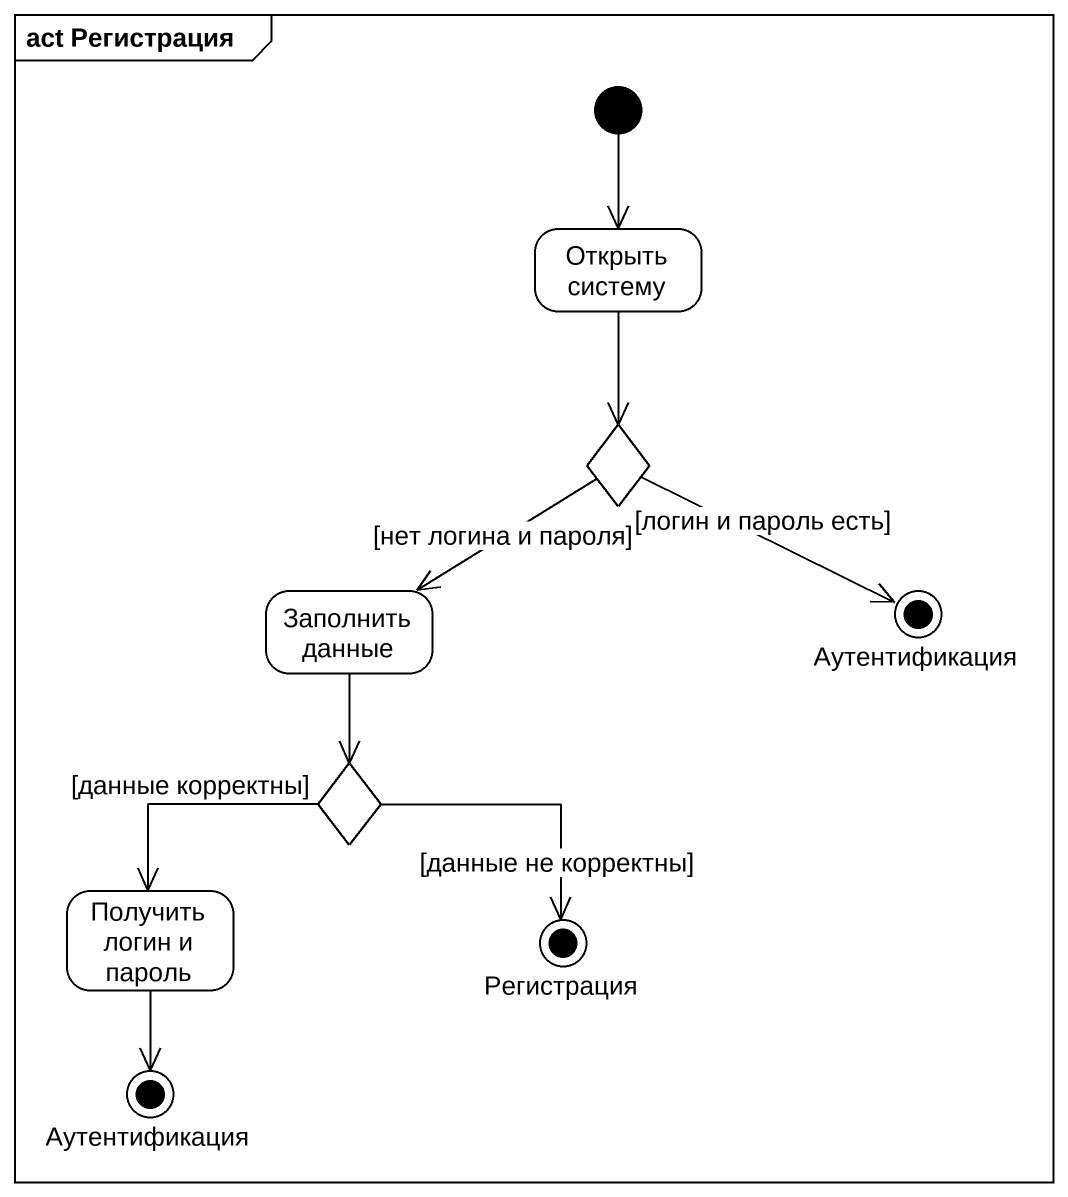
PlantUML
@startuml
mainframe act Регистрация
hide empty description
state "Открыть систему" as Открыть_систему
state choice1 <<choice>>
state "Заполнить данные" as Заполнить_данные
state Аутентификация <<end>>
state choice2 <<choice>>
state "Получить логин и пароль" as Получить_логин_и_пароль
state Регистрация <<end>>
state "Аутентификация" as Аутентификация_2 <<end>>
[*] --> Открыть_систему
Открыть_систему --> choice1
choice1 --> Заполнить_данные : [нет логина и пароля]
choice1 -right-> Аутентификация : [логин и пароль есть]
Заполнить_данные --> choice2
choice2 --> Получить_логин_и_пароль : [данные корректны]
choice2 --> Регистрация : [данные не корректны]
Получить_логин_и_пароль --> Аутентификация_2
@enduml
